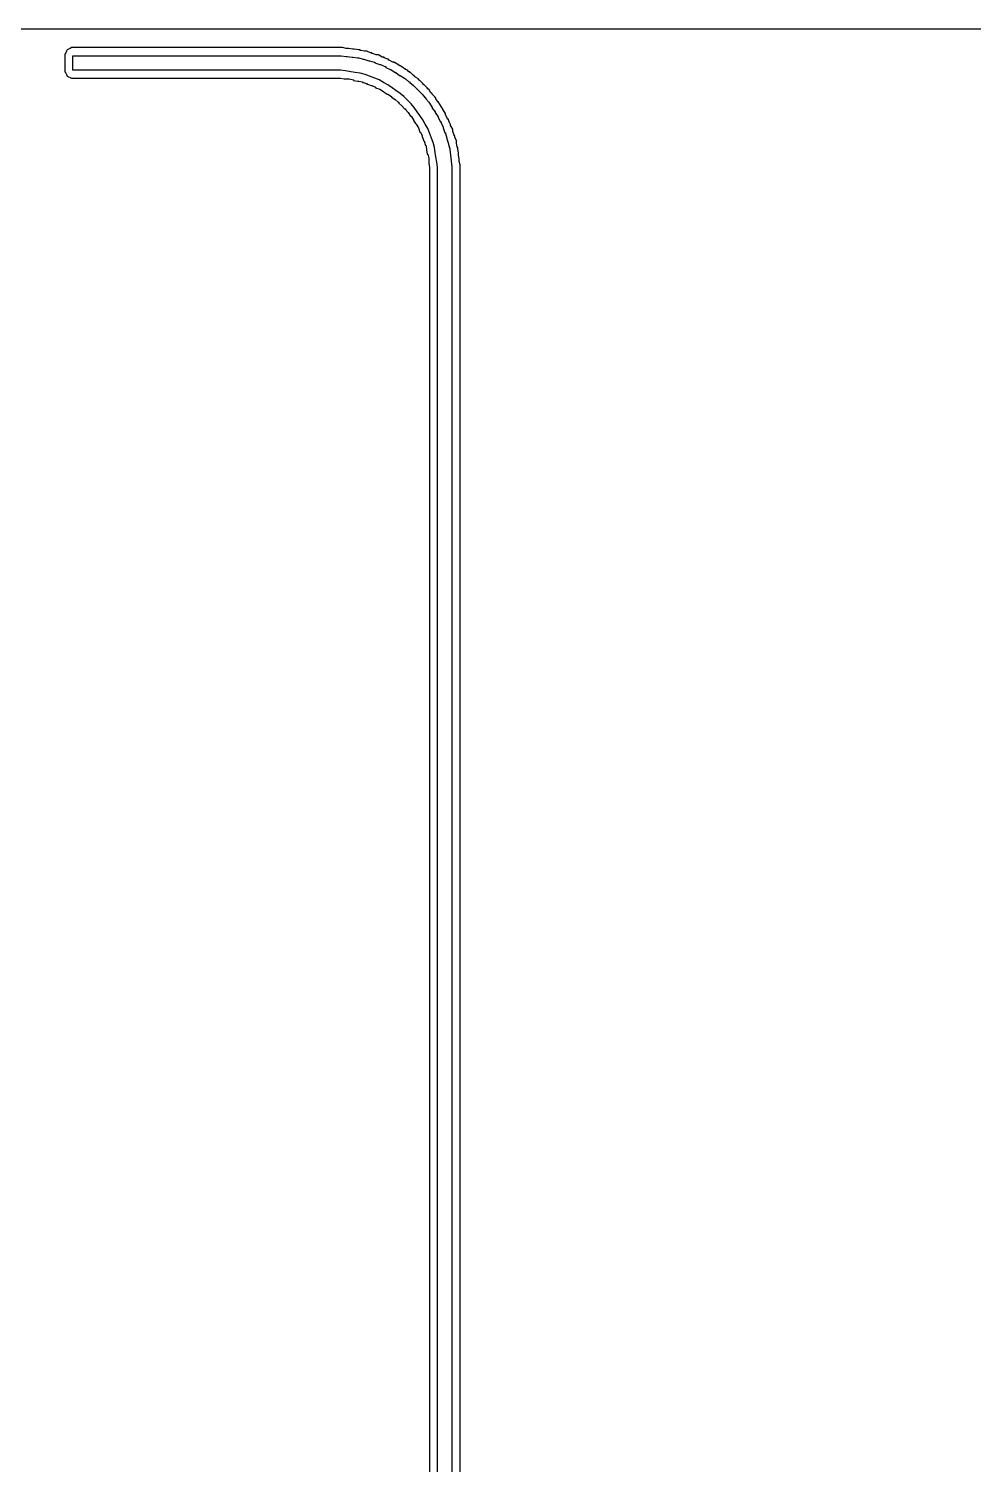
# Model space of a CAD drawing. Extents: x 148.03 to 157.97, y -111.97 to -104.03.
# Drawn here: x 150.408 to 151.704, y -108 to -106.03 of the extents above; entities that cross this region are included whole.
import ezdxf

# ---------------------------------------------------------------- set-up
doc = ezdxf.new("R2010")
doc.units = 0
doc.layers.add('BLACK', color=7, linetype='CONTINUOUS')

msp = doc.modelspace()

# ---------------------------------------------------------------- linework, layer by layer
at = {"layer": 'BLACK', "linetype": 'CONTINUOUS'}
for p, q in [((148.495, -106.03), (157.505, -106.03)), ((150.459, -106.063), (150.458, -106.065)), ((150.46, -106.061), (150.459, -106.063)), ((150.461, -106.059), (150.46, -106.061)), ((150.463, -106.058), (150.461, -106.059)), ((150.465, -106.057), (150.463, -106.058)), ((150.467, -106.056), (150.465, -106.057)), ((150.47, -106.056), (150.467, -106.056)), ((150.488, -106.056), (150.47, -106.056)), ((150.489, -106.056), (150.488, -106.056)), ((150.49, -106.056), (150.489, -106.056)), ((150.489, -106.056), (150.489, -106.056)), ((150.828, -106.056), (150.49, -106.056)), ((150.49, -106.056), (150.49, -106.056)), ((150.829, -106.056), (150.828, -106.056)), ((150.828, -106.056), (150.828, -106.056)), ((150.83, -106.056), (150.829, -106.056)), ((150.829, -106.056), (150.829, -106.056)), ((150.829, -106.056), (150.829, -106.056)), ((150.829, -106.056), (150.829, -106.056)), ((150.831, -106.056), (150.83, -106.056)), ((150.836, -106.056), (150.831, -106.056)), ((150.831, -106.056), (150.831, -106.056)), ((150.837, -106.056), (150.836, -106.056)), ((150.836, -106.056), (150.836, -106.056)), ((150.836, -106.056), (150.836, -106.056)), ((150.838, -106.056), (150.837, -106.056)), ((150.837, -106.056), (150.837, -106.056)), ((150.837, -106.056), (150.837, -106.056)), ((150.837, -106.056), (150.837, -106.056)), ((150.839, -106.056), (150.838, -106.056)), ((150.838, -106.056), (150.838, -106.056)), ((150.838, -106.056), (150.838, -106.056)), ((150.838, -106.056), (150.838, -106.056)), ((150.838, -106.056), (150.838, -106.056)), ((150.844, -106.057), (150.839, -106.056)), ((150.839, -106.056), (150.839, -106.056)), ((150.845, -106.057), (150.844, -106.057)), ((150.846, -106.057), (150.845, -106.057)), ((150.845, -106.057), (150.845, -106.057)), ((150.845, -106.057), (150.845, -106.057)), ((150.845, -106.057), (150.845, -106.057)), ((150.845, -106.057), (150.845, -106.057)), ((150.847, -106.057), (150.846, -106.057)), ((150.846, -106.057), (150.846, -106.057)), ((150.846, -106.057), (150.846, -106.057)), ((150.846, -106.057), (150.846, -106.057)), ((150.846, -106.057), (150.846, -106.057)), ((150.853, -106.058), (150.847, -106.057)), ((150.847, -106.057), (150.847, -106.057)), ((150.847, -106.057), (150.847, -106.057)), ((150.854, -106.058), (150.853, -106.058)), ((150.853, -106.058), (150.853, -106.058)), ((150.853, -106.058), (150.853, -106.058)), ((150.853, -106.058), (150.853, -106.058)), ((150.855, -106.058), (150.854, -106.058)), ((150.854, -106.058), (150.854, -106.058)), ((150.854, -106.058), (150.854, -106.058)), ((150.854, -106.058), (150.854, -106.058)), ((150.854, -106.058), (150.854, -106.058)), ((150.861, -106.059), (150.855, -106.058)), ((150.855, -106.058), (150.855, -106.058)), ((150.855, -106.058), (150.855, -106.058)), ((150.855, -106.058), (150.855, -106.058)), ((150.855, -106.058), (150.855, -106.058)), ((150.862, -106.059), (150.861, -106.059)), ((150.861, -106.059), (150.861, -106.059)), ((150.861, -106.059), (150.861, -106.059)), ((150.863, -106.059), (150.862, -106.059)), ((150.862, -106.059), (150.862, -106.059)), ((150.862, -106.059), (150.862, -106.059)), ((150.862, -106.059), (150.862, -106.059)), ((150.862, -106.059), (150.862, -106.059)), ((150.863, -106.06), (150.863, -106.059)), ((150.863, -106.059), (150.863, -106.059)), ((150.863, -106.059), (150.863, -106.059)), ((150.863, -106.059), (150.863, -106.059)), ((150.864, -106.06), (150.863, -106.06)), ((150.869, -106.061), (150.864, -106.06)), ((150.87, -106.061), (150.869, -106.061)), ((150.869, -106.061), (150.869, -106.061)), ((150.871, -106.061), (150.87, -106.061)), ((150.87, -106.061), (150.87, -106.061)), ((150.87, -106.061), (150.87, -106.061)), ((150.87, -106.061), (150.87, -106.061)), ((150.87, -106.061), (150.87, -106.061)), ((150.872, -106.061), (150.871, -106.061)), ((150.871, -106.061), (150.871, -106.061)), ((150.871, -106.061), (150.871, -106.061)), ((150.871, -106.061), (150.871, -106.061)), ((150.871, -106.061), (150.871, -106.061)), ((150.877, -106.063), (150.872, -106.061)), ((150.872, -106.061), (150.872, -106.061)), ((150.878, -106.063), (150.877, -106.063)), ((150.879, -106.063), (150.878, -106.063)), ((150.878, -106.063), (150.878, -106.063)), ((150.878, -106.063), (150.878, -106.063)), ((150.878, -106.063), (150.878, -106.063)), ((150.878, -106.063), (150.878, -106.063)), ((150.879, -106.064), (150.879, -106.063)), ((150.879, -106.063), (150.879, -106.063)), ((150.879, -106.063), (150.879, -106.063)), ((150.879, -106.063), (150.879, -106.063)), ((150.88, -106.064), (150.879, -106.064)), ((150.885, -106.066), (150.88, -106.064)), ((150.88, -106.064), (150.88, -106.064)), ((150.88, -106.064), (150.88, -106.064)), ((150.458, -106.065), (150.458, -106.068)), ((150.458, -106.068), (150.458, -106.077)), ((150.458, -106.077), (150.458, -106.077)), ((150.458, -106.077), (150.458, -106.077)), ((150.458, -106.077), (150.458, -106.077)), ((150.458, -106.077), (150.458, -106.086)), ((150.469, -106.077), (150.469, -106.067)), ((150.469, -106.067), (150.829, -106.067)), ((150.469, -106.077), (150.469, -106.077)), ((150.469, -106.077), (150.469, -106.077)), ((150.469, -106.087), (150.469, -106.077)), ((150.829, -106.067), (150.829, -106.067)), ((150.829, -106.067), (150.829, -106.067)), ((150.829, -106.067), (150.829, -106.067)), ((150.829, -106.067), (150.83, -106.067)), ((150.83, -106.067), (150.836, -106.067)), ((150.836, -106.067), (150.837, -106.067)), ((150.837, -106.067), (150.837, -106.067)), ((150.837, -106.067), (150.837, -106.067)), ((150.837, -106.067), (150.837, -106.067)), ((150.837, -106.067), (150.844, -106.068)), ((150.844, -106.068), (150.844, -106.068)), ((150.844, -106.068), (150.845, -106.068)), ((150.845, -106.068), (150.845, -106.068)), ((150.845, -106.068), (150.845, -106.068)), ((150.845, -106.068), (150.852, -106.069)), ((150.852, -106.069), (150.852, -106.069)), ((150.852, -106.069), (150.852, -106.069)), ((150.852, -106.069), (150.853, -106.069)), ((150.853, -106.069), (150.853, -106.069)), ((150.853, -106.069), (150.86, -106.07)), ((150.86, -106.07), (150.86, -106.07)), ((150.86, -106.07), (150.86, -106.07)), ((150.86, -106.07), (150.86, -106.07)), ((150.86, -106.07), (150.861, -106.07)), ((150.861, -106.07), (150.867, -106.072)), ((150.867, -106.072), (150.868, -106.072)), ((150.868, -106.072), (150.868, -106.072)), ((150.868, -106.072), (150.868, -106.072)), ((150.868, -106.072), (150.868, -106.072)), ((150.868, -106.072), (150.875, -106.074)), ((150.875, -106.074), (150.875, -106.074)), ((150.875, -106.074), (150.875, -106.074)), ((150.875, -106.074), (150.876, -106.074)), ((150.876, -106.074), (150.876, -106.074)), ((150.876, -106.074), (150.882, -106.076)), ((150.882, -106.076), (150.883, -106.076)), ((150.883, -106.076), (150.883, -106.076)), ((150.883, -106.076), (150.883, -106.076)), ((150.883, -106.076), (150.883, -106.077)), ((150.883, -106.077), (150.89, -106.079)), ((150.886, -106.066), (150.885, -106.066)), ((150.887, -106.066), (150.886, -106.066)), ((150.886, -106.066), (150.886, -106.066)), ((150.886, -106.066), (150.886, -106.066)), ((150.886, -106.066), (150.886, -106.066)), ((150.886, -106.066), (150.886, -106.066)), ((150.888, -106.066), (150.887, -106.066)), ((150.887, -106.066), (150.887, -106.066)), ((150.887, -106.066), (150.887, -106.066)), ((150.887, -106.066), (150.887, -106.066)), ((150.887, -106.066), (150.887, -106.066)), ((150.893, -106.069), (150.888, -106.066)), ((150.888, -106.066), (150.888, -106.066)), ((150.89, -106.079), (150.89, -106.079)), ((150.89, -106.079), (150.89, -106.079)), ((150.89, -106.079), (150.89, -106.079)), ((150.89, -106.079), (150.891, -106.079)), ((150.891, -106.079), (150.897, -106.082)), ((150.894, -106.069), (150.893, -106.069)), ((150.893, -106.069), (150.893, -106.069)), ((150.895, -106.069), (150.894, -106.069)), ((150.894, -106.069), (150.894, -106.069)), ((150.894, -106.069), (150.894, -106.069)), ((150.894, -106.069), (150.894, -106.069)), ((150.894, -106.069), (150.894, -106.069)), ((150.896, -106.069), (150.895, -106.069)), ((150.895, -106.069), (150.895, -106.069)), ((150.895, -106.069), (150.895, -106.069)), ((150.895, -106.069), (150.895, -106.069)), ((150.895, -106.069), (150.895, -106.069)), ((150.896, -106.07), (150.896, -106.069)), ((150.901, -106.072), (150.896, -106.07)), ((150.897, -106.082), (150.897, -106.082)), ((150.897, -106.082), (150.897, -106.082)), ((150.897, -106.082), (150.898, -106.082)), ((150.898, -106.082), (150.898, -106.083)), ((150.898, -106.083), (150.904, -106.086)), ((150.902, -106.072), (150.901, -106.072)), ((150.901, -106.072), (150.901, -106.072)), ((150.901, -106.072), (150.901, -106.072)), ((150.901, -106.072), (150.901, -106.072)), ((150.902, -106.073), (150.902, -106.072)), ((150.902, -106.072), (150.902, -106.072)), ((150.902, -106.072), (150.902, -106.072)), ((150.902, -106.072), (150.902, -106.072)), ((150.903, -106.073), (150.902, -106.073)), ((150.908, -106.076), (150.903, -106.073)), ((150.903, -106.073), (150.903, -106.073)), ((150.903, -106.073), (150.903, -106.073)), ((150.903, -106.073), (150.903, -106.073)), ((150.903, -106.073), (150.903, -106.073)), ((150.909, -106.076), (150.908, -106.076)), ((150.91, -106.076), (150.909, -106.076)), ((150.909, -106.076), (150.909, -106.076)), ((150.909, -106.076), (150.909, -106.076)), ((150.909, -106.076), (150.909, -106.076)), ((150.909, -106.076), (150.909, -106.076)), ((150.91, -106.077), (150.91, -106.076)), ((150.91, -106.076), (150.91, -106.076)), ((150.91, -106.076), (150.91, -106.076)), ((150.91, -106.076), (150.91, -106.076)), ((150.911, -106.077), (150.91, -106.077)), ((150.91, -106.077), (150.91, -106.077)), ((150.916, -106.08), (150.911, -106.077)), ((150.911, -106.077), (150.911, -106.077)), ((150.917, -106.08), (150.916, -106.08)), ((150.916, -106.08), (150.916, -106.08)), ((150.916, -106.08), (150.916, -106.08)), ((150.916, -106.08), (150.916, -106.08)), ((150.916, -106.08), (150.916, -106.08)), ((150.917, -106.081), (150.917, -106.08)), ((150.917, -106.08), (150.917, -106.08)), ((150.917, -106.08), (150.917, -106.08)), ((150.917, -106.08), (150.917, -106.08)), ((150.918, -106.081), (150.917, -106.081)), ((150.923, -106.084), (150.918, -106.081)), ((150.918, -106.081), (150.918, -106.081)), ((150.918, -106.081), (150.918, -106.081)), ((150.918, -106.081), (150.918, -106.081)), ((150.924, -106.085), (150.923, -106.084)), ((150.923, -106.084), (150.923, -106.084)), ((150.923, -106.084), (150.923, -106.084)), ((150.923, -106.084), (150.923, -106.084)), ((150.458, -106.086), (150.458, -106.089)), ((150.458, -106.089), (150.459, -106.091)), ((150.459, -106.091), (150.46, -106.093)), ((150.46, -106.093), (150.461, -106.095)), ((150.461, -106.095), (150.463, -106.096)), ((150.463, -106.096), (150.465, -106.097)), ((150.465, -106.097), (150.467, -106.098)), ((150.467, -106.098), (150.47, -106.098)), ((150.829, -106.087), (150.469, -106.087)), ((150.47, -106.098), (150.488, -106.098)), ((150.488, -106.098), (150.489, -106.098)), ((150.489, -106.098), (150.489, -106.098)), ((150.489, -106.098), (150.49, -106.098)), ((150.49, -106.098), (150.49, -106.098)), ((150.49, -106.098), (150.829, -106.098)), ((150.836, -106.087), (150.829, -106.087)), ((150.829, -106.098), (150.829, -106.098)), ((150.829, -106.098), (150.829, -106.098)), ((150.829, -106.098), (150.829, -106.098)), ((150.829, -106.098), (150.835, -106.098)), ((150.835, -106.098), (150.835, -106.098)), ((150.835, -106.098), (150.835, -106.098)), ((150.835, -106.098), (150.836, -106.098)), ((150.843, -106.088), (150.836, -106.087)), ((150.836, -106.098), (150.841, -106.099)), ((150.841, -106.099), (150.842, -106.099)), ((150.842, -106.099), (150.842, -106.099)), ((150.842, -106.099), (150.842, -106.099)), ((150.842, -106.099), (150.848, -106.099)), ((150.85, -106.089), (150.843, -106.088)), ((150.848, -106.099), (150.848, -106.099)), ((150.848, -106.099), (150.848, -106.099)), ((150.848, -106.099), (150.848, -106.099)), ((150.848, -106.099), (150.854, -106.1)), ((150.856, -106.09), (150.85, -106.089)), ((150.854, -106.1), (150.854, -106.1)), ((150.854, -106.1), (150.854, -106.101)), ((150.854, -106.101), (150.854, -106.101)), ((150.854, -106.101), (150.86, -106.102)), ((150.863, -106.091), (150.856, -106.09)), ((150.86, -106.102), (150.86, -106.102)), ((150.86, -106.102), (150.86, -106.102)), ((150.86, -106.102), (150.861, -106.102)), ((150.861, -106.102), (150.866, -106.103)), ((150.87, -106.093), (150.863, -106.091)), ((150.866, -106.103), (150.866, -106.104)), ((150.866, -106.104), (150.867, -106.104)), ((150.867, -106.104), (150.867, -106.104)), ((150.867, -106.104), (150.872, -106.105)), ((150.876, -106.095), (150.87, -106.093)), ((150.883, -106.098), (150.876, -106.095)), ((150.889, -106.1), (150.883, -106.098)), ((150.895, -106.104), (150.889, -106.1)), ((150.901, -106.107), (150.895, -106.104)), ((150.904, -106.086), (150.904, -106.086)), ((150.904, -106.086), (150.904, -106.086)), ((150.904, -106.086), (150.905, -106.086)), ((150.905, -106.086), (150.905, -106.086)), ((150.905, -106.086), (150.911, -106.09)), ((150.911, -106.09), (150.911, -106.09)), ((150.911, -106.09), (150.911, -106.09)), ((150.911, -106.09), (150.911, -106.09)), ((150.911, -106.09), (150.912, -106.09)), ((150.912, -106.09), (150.917, -106.094)), ((150.917, -106.094), (150.918, -106.094)), ((150.918, -106.094), (150.918, -106.094)), ((150.918, -106.094), (150.918, -106.094)), ((150.918, -106.094), (150.918, -106.094)), ((150.918, -106.094), (150.924, -106.098)), ((150.925, -106.085), (150.924, -106.085)), ((150.924, -106.085), (150.924, -106.085)), ((150.924, -106.085), (150.924, -106.085)), ((150.924, -106.085), (150.924, -106.085)), ((150.924, -106.085), (150.924, -106.085)), ((150.924, -106.085), (150.924, -106.085)), ((150.924, -106.098), (150.924, -106.098)), ((150.924, -106.098), (150.924, -106.098)), ((150.924, -106.098), (150.925, -106.099)), ((150.925, -106.086), (150.925, -106.085)), ((150.925, -106.085), (150.925, -106.085)), ((150.925, -106.085), (150.925, -106.085)), ((150.928, -106.087), (150.925, -106.086)), ((150.925, -106.099), (150.925, -106.099)), ((150.925, -106.099), (150.93, -106.103)), ((150.93, -106.089), (150.928, -106.087)), ((150.928, -106.087), (150.928, -106.087)), ((150.931, -106.089), (150.93, -106.089)), ((150.93, -106.089), (150.93, -106.089)), ((150.93, -106.089), (150.93, -106.089)), ((150.93, -106.089), (150.93, -106.089)), ((150.93, -106.089), (150.93, -106.089)), ((150.93, -106.103), (150.93, -106.103)), ((150.93, -106.103), (150.93, -106.103)), ((150.93, -106.103), (150.931, -106.103)), ((150.931, -106.09), (150.931, -106.089)), ((150.932, -106.09), (150.931, -106.09)), ((150.931, -106.09), (150.931, -106.09)), ((150.931, -106.09), (150.931, -106.09)), ((150.931, -106.09), (150.931, -106.09)), ((150.931, -106.09), (150.931, -106.09)), ((150.931, -106.103), (150.931, -106.104)), ((150.931, -106.104), (150.936, -106.108)), ((150.936, -106.094), (150.932, -106.09)), ((150.932, -106.09), (150.932, -106.09)), ((150.932, -106.09), (150.932, -106.09)), ((150.937, -106.094), (150.936, -106.094)), ((150.937, -106.095), (150.937, -106.094)), ((150.937, -106.094), (150.937, -106.094)), ((150.937, -106.094), (150.937, -106.094)), ((150.937, -106.094), (150.937, -106.094)), ((150.938, -106.095), (150.937, -106.095)), ((150.937, -106.095), (150.937, -106.095)), ((150.938, -106.096), (150.938, -106.095)), ((150.938, -106.095), (150.938, -106.095)), ((150.938, -106.095), (150.938, -106.095)), ((150.938, -106.095), (150.938, -106.095)), ((150.938, -106.095), (150.938, -106.095)), ((150.943, -106.099), (150.938, -106.096)), ((150.938, -106.096), (150.938, -106.096)), ((150.943, -106.1), (150.943, -106.099)), ((150.944, -106.1), (150.943, -106.1)), ((150.943, -106.1), (150.943, -106.1)), ((150.943, -106.1), (150.943, -106.1)), ((150.943, -106.1), (150.943, -106.1)), ((150.944, -106.101), (150.944, -106.1)), ((150.944, -106.1), (150.944, -106.1)), ((150.944, -106.1), (150.944, -106.1)), ((150.944, -106.1), (150.944, -106.1)), ((150.945, -106.101), (150.944, -106.101)), ((150.944, -106.101), (150.944, -106.101)), ((150.949, -106.105), (150.945, -106.101)), ((150.945, -106.101), (150.945, -106.101)), ((150.945, -106.101), (150.945, -106.101)), ((150.872, -106.105), (150.872, -106.106)), ((150.872, -106.106), (150.873, -106.106)), ((150.873, -106.106), (150.873, -106.106)), ((150.873, -106.106), (150.878, -106.108)), ((150.878, -106.108), (150.878, -106.108)), ((150.878, -106.108), (150.878, -106.108)), ((150.878, -106.108), (150.879, -106.108)), ((150.879, -106.108), (150.884, -106.11)), ((150.884, -106.11), (150.884, -106.11)), ((150.884, -106.11), (150.884, -106.11)), ((150.884, -106.11), (150.884, -106.111)), ((150.884, -106.111), (150.89, -106.113)), ((150.89, -106.113), (150.89, -106.113)), ((150.89, -106.113), (150.89, -106.113)), ((150.89, -106.113), (150.89, -106.113)), ((150.89, -106.113), (150.895, -106.116)), ((150.895, -106.116), (150.895, -106.116)), ((150.895, -106.116), (150.895, -106.116)), ((150.895, -106.116), (150.896, -106.117)), ((150.896, -106.117), (150.9, -106.12)), ((150.9, -106.12), (150.901, -106.12)), ((150.907, -106.111), (150.901, -106.107)), ((150.901, -106.12), (150.901, -106.12)), ((150.901, -106.12), (150.901, -106.12)), ((150.901, -106.12), (150.906, -106.123)), ((150.906, -106.123), (150.906, -106.123)), ((150.906, -106.123), (150.906, -106.123)), ((150.906, -106.123), (150.906, -106.124)), ((150.912, -106.115), (150.907, -106.111)), ((150.918, -106.119), (150.912, -106.115)), ((150.923, -106.123), (150.918, -106.119)), ((150.928, -106.128), (150.923, -106.123)), ((150.936, -106.108), (150.936, -106.108)), ((150.936, -106.108), (150.936, -106.108)), ((150.936, -106.108), (150.937, -106.109)), ((150.937, -106.109), (150.937, -106.109)), ((150.937, -106.109), (150.942, -106.114)), ((150.942, -106.114), (150.942, -106.114)), ((150.942, -106.114), (150.942, -106.114)), ((150.942, -106.114), (150.942, -106.114)), ((150.942, -106.114), (150.942, -106.114)), ((150.942, -106.114), (150.947, -106.119)), ((150.947, -106.119), (150.947, -106.119)), ((150.947, -106.119), (150.948, -106.12)), ((150.948, -106.12), (150.948, -106.12)), ((150.948, -106.12), (150.948, -106.12)), ((150.948, -106.12), (150.952, -106.125)), ((150.949, -106.106), (150.949, -106.105)), ((150.949, -106.105), (150.949, -106.105)), ((150.949, -106.105), (150.949, -106.105)), ((150.95, -106.106), (150.949, -106.106)), ((150.95, -106.107), (150.95, -106.106)), ((150.95, -106.106), (150.95, -106.106)), ((150.95, -106.106), (150.95, -106.106)), ((150.95, -106.106), (150.95, -106.106)), ((150.95, -106.106), (150.95, -106.106)), ((150.95, -106.106), (150.95, -106.106)), ((150.951, -106.107), (150.95, -106.107)), ((150.955, -106.111), (150.951, -106.107)), ((150.951, -106.107), (150.951, -106.107)), ((150.951, -106.107), (150.951, -106.107)), ((150.955, -106.112), (150.955, -106.111)), ((150.955, -106.111), (150.955, -106.111)), ((150.956, -106.112), (150.955, -106.112)), ((150.955, -106.112), (150.955, -106.112)), ((150.955, -106.112), (150.955, -106.112)), ((150.956, -106.113), (150.956, -106.112)), ((150.956, -106.112), (150.956, -106.112)), ((150.956, -106.112), (150.956, -106.112)), ((150.956, -106.112), (150.956, -106.112)), ((150.957, -106.113), (150.956, -106.113)), ((150.956, -106.113), (150.956, -106.113)), ((150.956, -106.113), (150.956, -106.113)), ((150.956, -106.113), (150.956, -106.113)), ((150.96, -106.118), (150.957, -106.113)), ((150.961, -106.118), (150.96, -106.118)), ((150.96, -106.118), (150.96, -106.118)), ((150.961, -106.119), (150.961, -106.118)), ((150.961, -106.118), (150.961, -106.118)), ((150.961, -106.118), (150.961, -106.118)), ((150.961, -106.118), (150.961, -106.118)), ((150.961, -106.118), (150.961, -106.118)), ((150.962, -106.119), (150.961, -106.119)), ((150.961, -106.119), (150.961, -106.119)), ((150.962, -106.12), (150.962, -106.119)), ((150.962, -106.119), (150.962, -106.119)), ((150.962, -106.119), (150.962, -106.119)), ((150.962, -106.119), (150.962, -106.119)), ((150.966, -106.124), (150.962, -106.12)), ((150.906, -106.124), (150.911, -106.127)), ((150.911, -106.127), (150.911, -106.127)), ((150.911, -106.127), (150.911, -106.127)), ((150.911, -106.127), (150.911, -106.127)), ((150.911, -106.127), (150.915, -106.131)), ((150.915, -106.131), (150.916, -106.131)), ((150.916, -106.131), (150.916, -106.131)), ((150.916, -106.131), (150.916, -106.132)), ((150.916, -106.132), (150.92, -106.136)), ((150.92, -106.136), (150.92, -106.136)), ((150.92, -106.136), (150.92, -106.136)), ((150.92, -106.136), (150.92, -106.136)), ((150.92, -106.136), (150.924, -106.14)), ((150.924, -106.14), (150.924, -106.14)), ((150.924, -106.14), (150.925, -106.14)), ((150.925, -106.14), (150.925, -106.141)), ((150.925, -106.141), (150.929, -106.145)), ((150.933, -106.133), (150.928, -106.128)), ((150.937, -106.138), (150.933, -106.133)), ((150.941, -106.144), (150.937, -106.138)), ((150.952, -106.125), (150.953, -106.125)), ((150.953, -106.125), (150.953, -106.125)), ((150.953, -106.125), (150.953, -106.126)), ((150.953, -106.126), (150.953, -106.126)), ((150.953, -106.126), (150.957, -106.131)), ((150.957, -106.131), (150.957, -106.131)), ((150.957, -106.131), (150.958, -106.132)), ((150.958, -106.132), (150.958, -106.132)), ((150.958, -106.132), (150.958, -106.132)), ((150.958, -106.132), (150.962, -106.138)), ((150.962, -106.138), (150.962, -106.138)), ((150.962, -106.138), (150.962, -106.138)), ((150.962, -106.138), (150.962, -106.138)), ((150.962, -106.138), (150.962, -106.139)), ((150.962, -106.139), (150.966, -106.144)), ((150.966, -106.125), (150.966, -106.124)), ((150.966, -106.124), (150.966, -106.124)), ((150.966, -106.124), (150.966, -106.124)), ((150.967, -106.125), (150.966, -106.125)), ((150.966, -106.125), (150.966, -106.125)), ((150.966, -106.125), (150.966, -106.125)), ((150.966, -106.125), (150.966, -106.125)), ((150.966, -106.125), (150.966, -106.125)), ((150.967, -106.126), (150.967, -106.125)), ((150.97, -106.131), (150.967, -106.126)), ((150.967, -106.126), (150.967, -106.126)), ((150.967, -106.126), (150.967, -106.126)), ((150.967, -106.126), (150.967, -106.126)), ((150.967, -106.126), (150.967, -106.126)), ((150.971, -106.131), (150.97, -106.131)), ((150.971, -106.132), (150.971, -106.131)), ((150.971, -106.131), (150.971, -106.131)), ((150.971, -106.131), (150.971, -106.131)), ((150.972, -106.133), (150.971, -106.132)), ((150.971, -106.132), (150.971, -106.132)), ((150.971, -106.132), (150.971, -106.132)), ((150.971, -106.132), (150.971, -106.132)), ((150.971, -106.132), (150.971, -106.132)), ((150.971, -106.132), (150.971, -106.132)), ((150.975, -106.138), (150.972, -106.133)), ((150.972, -106.133), (150.972, -106.133)), ((150.972, -106.133), (150.972, -106.133)), ((150.972, -106.133), (150.972, -106.133)), ((150.975, -106.139), (150.975, -106.138)), ((150.975, -106.138), (150.975, -106.138)), ((150.975, -106.138), (150.975, -106.138)), ((150.975, -106.138), (150.975, -106.138)), ((150.976, -106.139), (150.975, -106.139)), ((150.976, -106.14), (150.976, -106.139)), ((150.976, -106.139), (150.976, -106.139)), ((150.976, -106.139), (150.976, -106.139)), ((150.976, -106.139), (150.976, -106.139)), ((150.979, -106.145), (150.976, -106.14)), ((150.976, -106.14), (150.976, -106.14)), ((150.976, -106.14), (150.976, -106.14)), ((150.976, -106.14), (150.976, -106.14)), ((150.976, -106.14), (150.976, -106.14)), ((150.929, -106.145), (150.929, -106.145)), ((150.929, -106.145), (150.929, -106.145)), ((150.929, -106.145), (150.929, -106.145)), ((150.929, -106.145), (150.932, -106.15)), ((150.932, -106.15), (150.933, -106.15)), ((150.933, -106.15), (150.933, -106.15)), ((150.933, -106.15), (150.933, -106.15)), ((150.933, -106.15), (150.936, -106.155)), ((150.936, -106.155), (150.936, -106.155)), ((150.936, -106.155), (150.936, -106.155)), ((150.936, -106.155), (150.936, -106.156)), ((150.936, -106.156), (150.939, -106.16)), ((150.939, -106.16), (150.94, -106.161)), ((150.94, -106.161), (150.94, -106.161)), ((150.94, -106.161), (150.94, -106.161)), ((150.94, -106.161), (150.943, -106.166)), ((150.945, -106.149), (150.941, -106.144)), ((150.949, -106.155), (150.945, -106.149)), ((150.952, -106.161), (150.949, -106.155)), ((150.956, -106.167), (150.952, -106.161)), ((150.966, -106.144), (150.966, -106.145)), ((150.966, -106.145), (150.966, -106.145)), ((150.966, -106.145), (150.966, -106.145)), ((150.966, -106.145), (150.966, -106.145)), ((150.966, -106.145), (150.97, -106.151)), ((150.97, -106.151), (150.97, -106.151)), ((150.97, -106.151), (150.97, -106.152)), ((150.97, -106.152), (150.97, -106.152)), ((150.97, -106.152), (150.97, -106.152)), ((150.97, -106.152), (150.973, -106.158)), ((150.973, -106.158), (150.974, -106.158)), ((150.974, -106.158), (150.974, -106.159)), ((150.974, -106.159), (150.974, -106.159)), ((150.974, -106.159), (150.974, -106.159)), ((150.974, -106.159), (150.977, -106.165)), ((150.979, -106.146), (150.979, -106.145)), ((150.979, -106.145), (150.979, -106.145)), ((150.98, -106.146), (150.979, -106.146)), ((150.979, -106.146), (150.979, -106.146)), ((150.98, -106.147), (150.98, -106.146)), ((150.98, -106.146), (150.98, -106.146)), ((150.98, -106.146), (150.98, -106.146)), ((150.98, -106.148), (150.98, -106.147)), ((150.98, -106.147), (150.98, -106.147)), ((150.98, -106.147), (150.98, -106.147)), ((150.98, -106.147), (150.98, -106.147)), ((150.98, -106.147), (150.98, -106.147)), ((150.98, -106.147), (150.98, -106.147)), ((150.983, -106.153), (150.98, -106.148)), ((150.983, -106.154), (150.983, -106.153)), ((150.983, -106.153), (150.983, -106.153)), ((150.983, -106.153), (150.983, -106.153)), ((150.983, -106.153), (150.983, -106.153)), ((150.983, -106.153), (150.983, -106.153)), ((150.984, -106.154), (150.983, -106.154)), ((150.984, -106.155), (150.984, -106.154)), ((150.984, -106.154), (150.984, -106.154)), ((150.984, -106.154), (150.984, -106.154)), ((150.984, -106.154), (150.984, -106.154)), ((150.986, -106.16), (150.984, -106.155)), ((150.984, -106.155), (150.984, -106.155)), ((150.984, -106.155), (150.984, -106.155)), ((150.984, -106.155), (150.984, -106.155)), ((150.987, -106.161), (150.986, -106.16)), ((150.987, -106.162), (150.987, -106.161)), ((150.987, -106.161), (150.987, -106.161)), ((150.987, -106.161), (150.987, -106.161)), ((150.987, -106.161), (150.987, -106.161)), ((150.987, -106.161), (150.987, -106.161)), ((150.987, -106.161), (150.987, -106.161)), ((150.987, -106.163), (150.987, -106.162)), ((150.987, -106.162), (150.987, -106.162)), ((150.987, -106.162), (150.987, -106.162)), ((150.987, -106.162), (150.987, -106.162)), ((150.987, -106.162), (150.987, -106.162)), ((150.99, -106.168), (150.987, -106.163)), ((150.987, -106.163), (150.987, -106.163)), ((150.943, -106.166), (150.943, -106.166)), ((150.943, -106.166), (150.943, -106.166)), ((150.943, -106.166), (150.943, -106.166)), ((150.943, -106.166), (150.945, -106.172)), ((150.945, -106.172), (150.946, -106.172)), ((150.946, -106.172), (150.946, -106.172)), ((150.946, -106.172), (150.946, -106.172)), ((150.946, -106.172), (150.948, -106.177)), ((150.948, -106.177), (150.948, -106.178)), ((150.948, -106.178), (150.948, -106.178)), ((150.948, -106.178), (150.948, -106.178)), ((150.948, -106.178), (150.95, -106.183)), ((150.958, -106.173), (150.956, -106.167)), ((150.961, -106.18), (150.958, -106.173)), ((150.963, -106.186), (150.961, -106.18)), ((150.977, -106.165), (150.977, -106.166)), ((150.977, -106.166), (150.977, -106.166)), ((150.977, -106.166), (150.977, -106.166)), ((150.977, -106.166), (150.977, -106.166)), ((150.977, -106.166), (150.979, -106.173)), ((150.979, -106.173), (150.98, -106.173)), ((150.98, -106.173), (150.98, -106.173)), ((150.98, -106.173), (150.98, -106.173)), ((150.98, -106.173), (150.98, -106.174)), ((150.98, -106.174), (150.982, -106.18)), ((150.982, -106.18), (150.982, -106.18)), ((150.982, -106.18), (150.982, -106.181)), ((150.982, -106.181), (150.982, -106.181)), ((150.982, -106.181), (150.982, -106.181)), ((150.982, -106.181), (150.984, -106.188)), ((150.99, -106.169), (150.99, -106.168)), ((150.99, -106.168), (150.99, -106.168)), ((150.99, -106.17), (150.99, -106.169)), ((150.99, -106.169), (150.99, -106.169)), ((150.99, -106.169), (150.99, -106.169)), ((150.99, -106.169), (150.99, -106.169)), ((150.99, -106.169), (150.99, -106.169)), ((150.99, -106.171), (150.99, -106.17)), ((150.99, -106.17), (150.99, -106.17)), ((150.99, -106.17), (150.99, -106.17)), ((150.99, -106.17), (150.99, -106.17)), ((150.99, -106.17), (150.99, -106.17)), ((150.99, -106.17), (150.99, -106.17)), ((150.992, -106.176), (150.99, -106.171)), ((150.992, -106.177), (150.992, -106.176)), ((150.992, -106.176), (150.992, -106.176)), ((150.993, -106.177), (150.992, -106.177)), ((150.992, -106.177), (150.992, -106.177)), ((150.993, -106.178), (150.993, -106.177)), ((150.993, -106.177), (150.993, -106.177)), ((150.993, -106.177), (150.993, -106.177)), ((150.993, -106.177), (150.993, -106.177)), ((150.993, -106.179), (150.993, -106.178)), ((150.993, -106.178), (150.993, -106.178)), ((150.993, -106.178), (150.993, -106.178)), ((150.993, -106.178), (150.993, -106.178)), ((150.993, -106.178), (150.993, -106.178)), ((150.995, -106.184), (150.993, -106.179)), ((150.95, -106.183), (150.95, -106.183)), ((150.95, -106.183), (150.95, -106.184)), ((150.95, -106.184), (150.951, -106.184)), ((150.951, -106.184), (150.952, -106.189)), ((150.952, -106.189), (150.952, -106.189)), ((150.952, -106.189), (150.952, -106.19)), ((150.952, -106.19), (150.953, -106.19)), ((150.953, -106.19), (150.954, -106.195)), ((150.954, -106.195), (150.954, -106.196)), ((150.954, -106.196), (150.954, -106.196)), ((150.954, -106.196), (150.954, -106.196)), ((150.954, -106.196), (150.955, -106.202)), ((150.955, -106.202), (150.955, -106.202)), ((150.955, -106.202), (150.956, -106.202)), ((150.956, -106.202), (150.956, -106.202)), ((150.956, -106.202), (150.957, -106.208)), ((150.965, -106.193), (150.963, -106.186)), ((150.966, -106.2), (150.965, -106.193)), ((150.967, -106.206), (150.966, -106.2)), ((150.984, -106.188), (150.984, -106.188)), ((150.984, -106.188), (150.984, -106.188)), ((150.984, -106.188), (150.984, -106.188)), ((150.984, -106.188), (150.984, -106.189)), ((150.984, -106.189), (150.986, -106.195)), ((150.986, -106.195), (150.986, -106.196)), ((150.986, -106.196), (150.986, -106.196)), ((150.986, -106.196), (150.986, -106.196)), ((150.986, -106.196), (150.986, -106.196)), ((150.986, -106.196), (150.987, -106.203)), ((150.995, -106.185), (150.995, -106.184)), ((150.995, -106.184), (150.995, -106.184)), ((150.995, -106.186), (150.995, -106.185)), ((150.995, -106.185), (150.995, -106.185)), ((150.995, -106.185), (150.995, -106.185)), ((150.995, -106.185), (150.995, -106.185)), ((150.995, -106.185), (150.995, -106.185)), ((150.995, -106.187), (150.995, -106.186)), ((150.995, -106.186), (150.995, -106.186)), ((150.995, -106.186), (150.995, -106.186)), ((150.995, -106.186), (150.995, -106.186)), ((150.996, -106.192), (150.995, -106.187)), ((150.995, -106.187), (150.995, -106.187)), ((150.996, -106.193), (150.996, -106.192)), ((150.997, -106.193), (150.996, -106.193)), ((150.997, -106.194), (150.997, -106.193)), ((150.997, -106.193), (150.997, -106.193)), ((150.997, -106.193), (150.997, -106.193)), ((150.997, -106.193), (150.997, -106.193)), ((150.997, -106.195), (150.997, -106.194)), ((150.997, -106.194), (150.997, -106.194)), ((150.997, -106.194), (150.997, -106.194)), ((150.997, -106.194), (150.997, -106.194)), ((150.997, -106.194), (150.997, -106.194)), ((150.998, -106.201), (150.997, -106.195)), ((150.997, -106.195), (150.997, -106.195)), ((150.997, -106.195), (150.997, -106.195)), ((150.998, -106.202), (150.998, -106.201)), ((150.998, -106.201), (150.998, -106.201)), ((150.998, -106.201), (150.998, -106.201)), ((150.998, -106.201), (150.998, -106.201)), ((150.998, -106.201), (150.998, -106.201)), ((150.998, -106.203), (150.998, -106.202)), ((150.998, -106.202), (150.998, -106.202)), ((150.998, -106.202), (150.998, -106.202)), ((150.998, -106.202), (150.998, -106.202)), ((150.998, -106.202), (150.998, -106.202)), ((150.957, -106.208), (150.957, -106.208)), ((150.957, -106.208), (150.957, -106.208)), ((150.957, -106.208), (150.957, -106.208)), ((150.957, -106.208), (150.957, -106.214)), ((150.957, -106.214), (150.957, -106.214)), ((150.957, -106.214), (150.957, -106.214)), ((150.957, -106.214), (150.957, -106.215)), ((150.957, -106.215), (150.958, -106.22)), ((150.958, -106.22), (150.958, -106.221)), ((150.958, -106.221), (150.958, -106.221)), ((150.958, -106.221), (150.958, -106.221)), ((150.958, -106.221), (150.958, -106.227)), ((150.968, -106.213), (150.967, -106.206)), ((150.969, -106.22), (150.968, -106.213)), ((150.969, -106.227), (150.969, -106.22)), ((150.987, -106.203), (150.987, -106.203)), ((150.987, -106.203), (150.987, -106.204)), ((150.987, -106.204), (150.987, -106.204)), ((150.987, -106.204), (150.987, -106.204)), ((150.987, -106.204), (150.988, -106.211)), ((150.988, -106.211), (150.988, -106.211)), ((150.988, -106.211), (150.988, -106.211)), ((150.988, -106.211), (150.988, -106.212)), ((150.988, -106.212), (150.988, -106.212)), ((150.988, -106.212), (150.989, -106.219)), ((150.989, -106.219), (150.989, -106.219)), ((150.989, -106.219), (150.989, -106.219)), ((150.989, -106.219), (150.989, -106.219)), ((150.989, -106.219), (150.989, -106.22)), ((150.989, -106.22), (150.989, -106.226)), ((150.999, -106.209), (150.998, -106.203)), ((150.998, -106.203), (150.998, -106.203)), ((150.998, -106.203), (150.998, -106.203)), ((150.998, -106.203), (150.998, -106.203)), ((150.999, -106.21), (150.999, -106.209)), ((150.999, -106.209), (150.999, -106.209)), ((150.999, -106.209), (150.999, -106.209)), ((150.999, -106.211), (150.999, -106.21)), ((150.999, -106.21), (150.999, -106.21)), ((150.999, -106.21), (150.999, -106.21)), ((150.999, -106.21), (150.999, -106.21)), ((150.999, -106.21), (150.999, -106.21)), ((150.999, -106.212), (150.999, -106.211)), ((150.999, -106.211), (150.999, -106.211)), ((150.999, -106.211), (150.999, -106.211)), ((150.999, -106.211), (150.999, -106.211)), ((150.999, -106.211), (150.999, -106.211)), ((151, -106.217), (150.999, -106.212)), ((151, -106.218), (151, -106.217)), ((151, -106.217), (151, -106.217)), ((151, -106.219), (151, -106.218)), ((151, -106.218), (151, -106.218)), ((151, -106.218), (151, -106.218)), ((151, -106.218), (151, -106.218)), ((151, -106.22), (151, -106.219)), ((151, -106.219), (151, -106.219)), ((151, -106.219), (151, -106.219)), ((151, -106.219), (151, -106.219)), ((151, -106.219), (151, -106.219)), ((151, -106.225), (151, -106.22)), ((151, -106.22), (151, -106.22)), ((151, -106.22), (151, -106.22)), ((150.958, -106.227), (150.958, -106.227)), ((150.958, -106.227), (150.958, -106.227)), ((150.958, -106.227), (150.958, -106.227)), ((150.958, -106.227), (150.958, -111.156)), ((150.969, -111.157), (150.969, -106.227)), ((150.989, -106.226), (150.989, -106.227)), ((150.989, -106.227), (150.989, -106.227)), ((150.989, -106.227), (150.989, -106.227)), ((150.989, -106.227), (150.989, -106.227)), ((150.989, -106.227), (150.989, -111.176)), ((151, -106.226), (151, -106.225)), ((151, -106.227), (151, -106.226)), ((151, -106.228), (151, -106.227)), ((151, -106.227), (151, -106.227)), ((151, -106.227), (151, -106.227)), ((151, -106.227), (151, -106.227)), ((151, -111.156), (151, -106.228)), ((151, -106.228), (151, -106.228)), ((151, -106.228), (151, -106.228))]:
    msp.add_line(p, q, dxfattribs=at)

doc.saveas('drawing.dxf')
